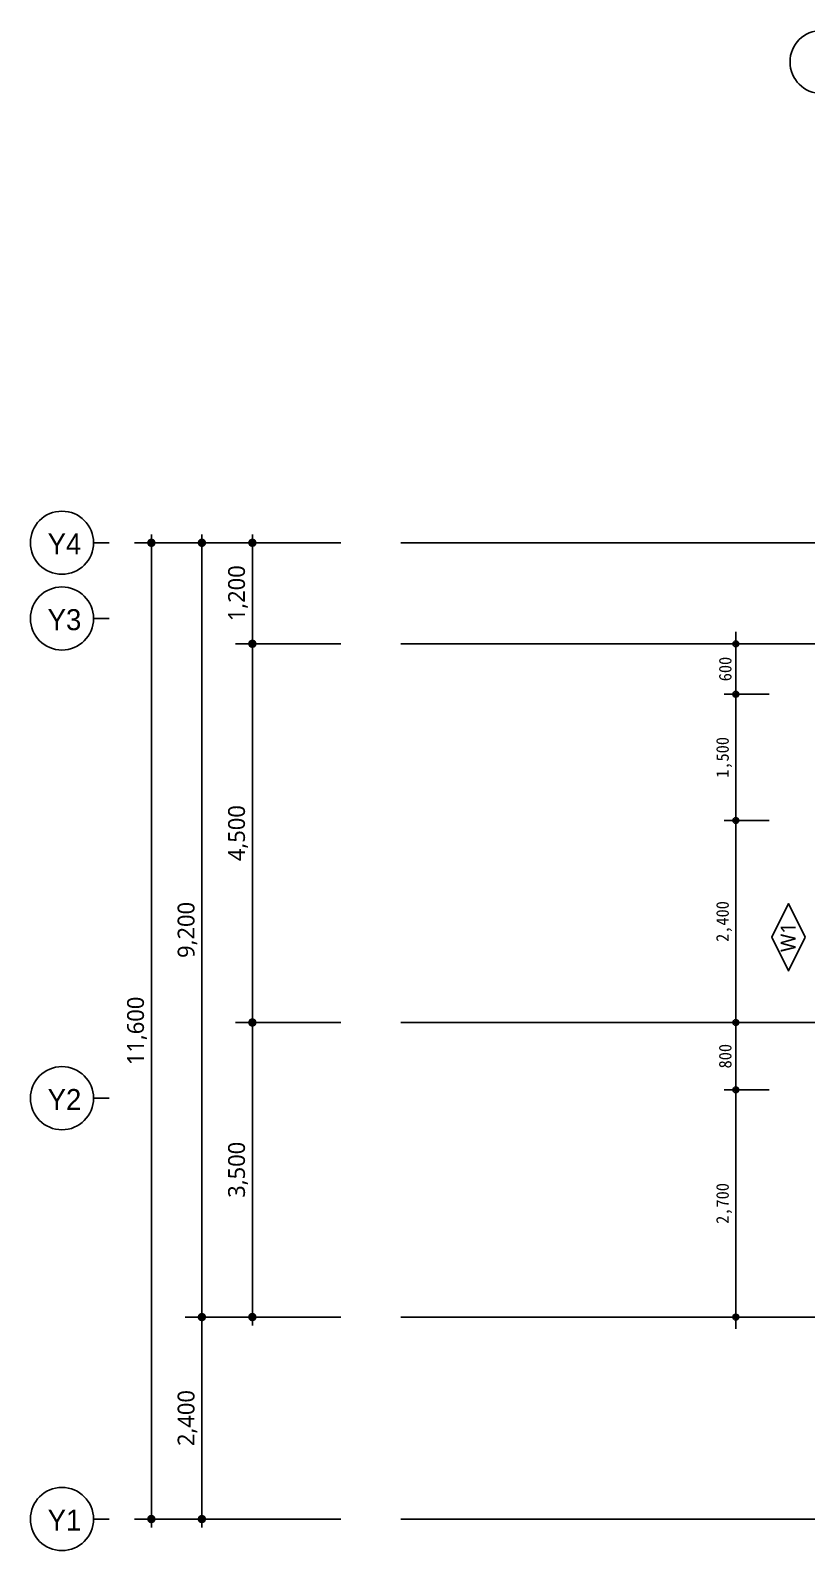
# Model space of a CAD drawing. Extents: x 4530 to 250084, y -28397 to -2308.
# Drawn here: x 130530 to 139752, y -20371 to -2308 of the extents above; entities that cross this region are included whole.
import ezdxf
from ezdxf.enums import TextEntityAlignment as Align

# ---------------------------------------------------------------- set-up
doc = ezdxf.new("R2010")
doc.units = 0
doc.header["$LTSCALE"] = 100
doc.header["$MEASUREMENT"] = 0
doc.header["$PDMODE"] = 34
doc.header["$PDSIZE"] = 3
doc.layers.get('0').update_dxf_attribs({"linetype": 'CONTINUOUS'})
doc.layers.get('Defpoints').update_dxf_attribs({"color": 171, "linetype": 'CONTINUOUS'})
for name, color, linetype in [('buble', 3, 'CONTINUOUS'), ('cen', 1, 'CONTINUOUS'), ('DIM', 1, 'CONTINUOUS'), ('S_SYM', 6, 'CONTINUOUS'), ('S_SYM(W)', 5, 'CONTINUOUS'), ('S_TXT(W)', 2, 'CONTINUOUS'), ('SDIM', 1, 'CONTINUOUS')]:
    doc.layers.add(name, color=color, linetype=linetype)
doc.styles.add('EUN-STYLE1', font='malgun.ttf')
doc.styles.add('HY울릉도M', font='')
doc.styles.get("Standard").update_dxf_attribs({"font": 'malgun.ttf'})
doc.styles.add('WL', font='')
doc.styles.add('돋움', font='')
doc.styles.get('HY울릉도M').set_extended_font_data('HY울릉도M')
doc.styles.get('WL').set_extended_font_data('Dotum')
doc.styles.get('돋움').set_extended_font_data('DotumChe')
doc.dimstyles.new('YenaA1-100', dxfattribs={"dimscale": 100, "dimtxt": 2, "dimasz": 1, "dimexe": 2, "dimexo": 3, "dimgap": 0.5, "dimtad": 1, "dimdec": 0, "dimzin": 9, "dimlunit": 6, "dimtxsty": 'STANDARD', "dimblk": 'dots', "dimcen": 0, "dimclrt": 3, "dimadec": 0, "dimazin": 0, "dimtm": 1e-09, "dimtfac": 1, "dimtdec": 0, "dimtix": 1, "dimtmove": 2, "dimatfit": 3, "dimldrblk": 'dots', "dimfxl": 1, "dimtolj": 1, "dimtzin": 0, "dimarcsym": 0})
doc.dimstyles.new('YenaA3-100-S', dxfattribs={"dimscale": 200, "dimtxt": 3, "dimasz": 0.75, "dimexe": 1.4, "dimexo": 3, "dimgap": 0.5, "dimtad": 1, "dimdec": 0, "dimdsep": 46, "dimlunit": 6, "dimtxsty": 'WL', "dimblk1": 'DIMDOT', "dimblk2": 'DIMDOT', "dimsah": 1, "dimcen": 2.5, "dimdle": 2, "dimclrd": 256, "dimclre": 256, "dimclrt": 4, "dimadec": 0, "dimazin": 0, "dimtfac": 8, "dimtdec": 0, "dimtix": 1, "dimtmove": 2, "dimatfit": 3, "dimldrblk": 'DIMDOT', "dimfxl": 1, "dimtolj": 1, "dimtzin": 0, "dimarcsym": 0})

# ---------------------------------------------------------------- blocks, each defined once
blk = doc.blocks.new('SYM(W)')
at = {"layer": 'S_SYM', "color": 5, "elevation": 0}
blk.add_lwpolyline([(160, 0), (0, -320), (-160, 0), (0, 320)], close=True, dxfattribs=at)
blk = doc.blocks.new('DIMDOT')
at = {"linetype": 'Continuous'}
blk.add_line((-2, 0), (2, 0), dxfattribs=at)
for radius in [0.5, 0.25]:
    blk.add_circle((0, 0), radius, dxfattribs=at)
blk = doc.blocks.new('*D21')
at = {"layer": 'Defpoints', "color": 0, "transparency": 16777216}
for p in [(139609, -9596), (138911, -10196), (139609, -10196)]:
    blk.add_point(p, dxfattribs=at)
at = {"layer": 'SDIM', "lineweight": -2, "transparency": 16777216}
for p, q in [((139309, -9596), (138771, -9596)), ((138911, -9666), (138911, -10126)), ((139309, -10196), (138771, -10196))]:
    blk.add_line(p, q, dxfattribs=at)
at = {"layer": 'SDIM', "lineweight": -2, "transparency": 16777216, "xscale": 70, "yscale": 70, "zscale": 70}
for p, rotation in [((138911, -9596), 90), ((138911, -10196), 270)]:
    blk.add_blockref('DIMDOT', p, dxfattribs=dict(at, rotation=rotation))
at = {"layer": 'SDIM', "color": 4, "transparency": 16777216, "insert": (138786, -9896), "char_height": 150, "attachment_point": 5, "rotation": 90, "style": '돋움'}
blk.add_mtext('\\A1;600', dxfattribs=at)
blk = doc.blocks.new('*D25')
at = {"layer": 'Defpoints', "color": 0, "transparency": 16777216}
for p in [(139609, -10196), (138911, -11696), (139609, -11696)]:
    blk.add_point(p, dxfattribs=at)
at = {"layer": 'SDIM', "lineweight": -2, "transparency": 16777216}
for p, q in [((139309, -10196), (138771, -10196)), ((138911, -10266), (138911, -11626)), ((139309, -11696), (138771, -11696))]:
    blk.add_line(p, q, dxfattribs=at)
at = {"layer": 'SDIM', "lineweight": -2, "transparency": 16777216, "xscale": 70, "yscale": 70, "zscale": 70}
for p, rotation in [((138911, -10196), 90), ((138911, -11696), 270)]:
    blk.add_blockref('DIMDOT', p, dxfattribs=dict(at, rotation=rotation))
at = {"layer": 'SDIM', "color": 4, "transparency": 16777216, "insert": (138772, -10946), "char_height": 150, "attachment_point": 5, "rotation": 90, "style": '돋움'}
blk.add_mtext('\\A1;1,500', dxfattribs=at)
blk = doc.blocks.new('*D26')
at = {"layer": 'Defpoints', "color": 0, "transparency": 16777216}
for p in [(139609, -11696), (138911, -14096), (139609, -14096)]:
    blk.add_point(p, dxfattribs=at)
at = {"layer": 'SDIM', "lineweight": -2, "transparency": 16777216}
for p, q in [((139309, -11696), (138771, -11696)), ((138911, -11766), (138911, -14026)), ((139309, -14096), (138771, -14096))]:
    blk.add_line(p, q, dxfattribs=at)
at = {"layer": 'SDIM', "lineweight": -2, "transparency": 16777216, "xscale": 70, "yscale": 70, "zscale": 70}
for p, rotation in [((138911, -11696), 90), ((138911, -14096), 270)]:
    blk.add_blockref('DIMDOT', p, dxfattribs=dict(at, rotation=rotation))
at = {"layer": 'SDIM', "color": 4, "transparency": 16777216, "insert": (138772, -12896), "char_height": 150, "attachment_point": 5, "rotation": 90, "style": '돋움'}
blk.add_mtext('\\A1;2,400', dxfattribs=at)
blk = doc.blocks.new('dots')
blk.add_line((-1, 0), (1, 0))
at = {"const_width": 0.5}
blk.add_lwpolyline([(-0.25, 0, 1), (0.25, 0, 1)], format="xyb", close=True, dxfattribs=at)
blk = doc.blocks.new('*D120')
at = {"layer": 'Defpoints', "color": 0, "transparency": 16777216}
for p in [(134517, -8396), (131967, -19996), (134517, -19996)]:
    blk.add_point(p, dxfattribs=at)
at = {"layer": 'DIM', "color": 0, "lineweight": -2, "transparency": 16777216}
for p, q in [((134217, -8396), (131767, -8396)), ((131967, -8496), (131967, -19896)), ((134217, -19996), (131767, -19996))]:
    blk.add_line(p, q, dxfattribs=at)
at = {"layer": 'DIM', "color": 0, "lineweight": -2, "transparency": 16777216, "xscale": 100, "yscale": 100, "zscale": 100}
for p, rotation in [((131967, -8396), 90), ((131967, -19996), 270)]:
    blk.add_blockref('dots', p, dxfattribs=dict(at, rotation=rotation))
at = {"layer": 'DIM', "color": 3, "transparency": 16777216, "insert": (131797, -14196), "char_height": 200, "attachment_point": 5, "rotation": 90}
blk.add_mtext('\\A1;11,600', dxfattribs=at)
blk = doc.blocks.new('*D121')
at = {"layer": 'Defpoints', "color": 0, "transparency": 16777216}
for p in [(134517, -9596), (133167, -14096), (134517, -14096)]:
    blk.add_point(p, dxfattribs=at)
at = {"layer": 'DIM', "color": 0, "lineweight": -2, "transparency": 16777216}
for p, q in [((134217, -9596), (132967, -9596)), ((133167, -9696), (133167, -13996)), ((134217, -14096), (132967, -14096))]:
    blk.add_line(p, q, dxfattribs=at)
at = {"layer": 'DIM', "color": 0, "lineweight": -2, "transparency": 16777216, "xscale": 100, "yscale": 100, "zscale": 100}
for p, rotation in [((133167, -9596), 90), ((133167, -14096), 270)]:
    blk.add_blockref('dots', p, dxfattribs=dict(at, rotation=rotation))
at = {"layer": 'DIM', "color": 3, "transparency": 16777216, "insert": (132997, -11846), "char_height": 200, "attachment_point": 5, "rotation": 90}
blk.add_mtext('\\A1;4,500', dxfattribs=at)
blk = doc.blocks.new('*D122')
at = {"layer": 'Defpoints', "color": 0, "transparency": 16777216}
for p in [(134517, -8396), (133167, -9596), (134517, -9596)]:
    blk.add_point(p, dxfattribs=at)
at = {"layer": 'DIM', "color": 0, "lineweight": -2, "transparency": 16777216}
for p, q in [((134217, -8396), (132967, -8396)), ((133167, -8496), (133167, -9496)), ((134217, -9596), (132967, -9596))]:
    blk.add_line(p, q, dxfattribs=at)
at = {"layer": 'DIM', "color": 0, "lineweight": -2, "transparency": 16777216, "xscale": 100, "yscale": 100, "zscale": 100}
for p, rotation in [((133167, -8396), 90), ((133167, -9596), 270)]:
    blk.add_blockref('dots', p, dxfattribs=dict(at, rotation=rotation))
at = {"layer": 'DIM', "color": 3, "transparency": 16777216, "insert": (132997, -8996), "char_height": 200, "attachment_point": 5, "rotation": 90}
blk.add_mtext('\\A1;1,200', dxfattribs=at)
blk = doc.blocks.new('*D123')
at = {"layer": 'Defpoints', "color": 0, "transparency": 16777216}
for p in [(134517, -14096), (133167, -17596), (134517, -17596)]:
    blk.add_point(p, dxfattribs=at)
at = {"layer": 'DIM', "color": 0, "lineweight": -2, "transparency": 16777216}
for p, q in [((134217, -14096), (132967, -14096)), ((133167, -14196), (133167, -17496)), ((134217, -17596), (132967, -17596))]:
    blk.add_line(p, q, dxfattribs=at)
at = {"layer": 'DIM', "color": 0, "lineweight": -2, "transparency": 16777216, "xscale": 100, "yscale": 100, "zscale": 100}
for p, rotation in [((133167, -14096), 90), ((133167, -17596), 270)]:
    blk.add_blockref('dots', p, dxfattribs=dict(at, rotation=rotation))
at = {"layer": 'DIM', "color": 3, "transparency": 16777216, "insert": (132997, -15846), "char_height": 200, "attachment_point": 5, "rotation": 90}
blk.add_mtext('\\A1;3,500', dxfattribs=at)
blk = doc.blocks.new('*D124')
at = {"layer": 'Defpoints', "color": 0, "transparency": 16777216}
for p in [(134517, -17596), (132567, -19996), (134517, -19996)]:
    blk.add_point(p, dxfattribs=at)
at = {"layer": 'DIM', "color": 0, "lineweight": -2, "transparency": 16777216}
for p, q in [((134217, -17596), (132367, -17596)), ((132567, -17696), (132567, -19896)), ((134217, -19996), (132367, -19996))]:
    blk.add_line(p, q, dxfattribs=at)
at = {"layer": 'DIM', "color": 0, "lineweight": -2, "transparency": 16777216, "xscale": 100, "yscale": 100, "zscale": 100}
for p, rotation in [((132567, -17596), 90), ((132567, -19996), 270)]:
    blk.add_blockref('dots', p, dxfattribs=dict(at, rotation=rotation))
at = {"layer": 'DIM', "color": 3, "transparency": 16777216, "insert": (132397, -18796), "char_height": 200, "attachment_point": 5, "rotation": 90}
blk.add_mtext('\\A1;2,400', dxfattribs=at)
blk = doc.blocks.new('*D125')
at = {"layer": 'Defpoints', "color": 0, "transparency": 16777216}
for p in [(134517, -8396), (132567, -17596), (134517, -17596)]:
    blk.add_point(p, dxfattribs=at)
at = {"layer": 'DIM', "color": 0, "lineweight": -2, "transparency": 16777216}
for p, q in [((134217, -8396), (132367, -8396)), ((132567, -8496), (132567, -17496)), ((134217, -17596), (132367, -17596))]:
    blk.add_line(p, q, dxfattribs=at)
at = {"layer": 'DIM', "color": 0, "lineweight": -2, "transparency": 16777216, "xscale": 100, "yscale": 100, "zscale": 100}
for p, rotation in [((132567, -8396), 90), ((132567, -17596), 270)]:
    blk.add_blockref('dots', p, dxfattribs=dict(at, rotation=rotation))
at = {"layer": 'DIM', "color": 3, "transparency": 16777216, "insert": (132397, -12996), "char_height": 200, "attachment_point": 5, "rotation": 90}
blk.add_mtext('\\A1;9,200', dxfattribs=at)
blk = doc.blocks.new('*D314')
at = {"layer": 'Defpoints', "color": 0, "transparency": 16777216}
for p in [(139609, -14096), (138911, -14896), (139609, -14896)]:
    blk.add_point(p, dxfattribs=at)
at = {"layer": 'SDIM', "lineweight": -2, "transparency": 16777216}
for p, q in [((139309, -14096), (138771, -14096)), ((138911, -14166), (138911, -14826)), ((139309, -14896), (138771, -14896))]:
    blk.add_line(p, q, dxfattribs=at)
at = {"layer": 'SDIM', "lineweight": -2, "transparency": 16777216, "xscale": 70, "yscale": 70, "zscale": 70}
for p, rotation in [((138911, -14096), 90), ((138911, -14896), 270)]:
    blk.add_blockref('DIMDOT', p, dxfattribs=dict(at, rotation=rotation))
at = {"layer": 'SDIM', "color": 4, "transparency": 16777216, "insert": (138786, -14496), "char_height": 150, "attachment_point": 5, "rotation": 90, "style": '돋움'}
blk.add_mtext('\\A1;800', dxfattribs=at)
blk = doc.blocks.new('*D315')
at = {"layer": 'Defpoints', "color": 0, "transparency": 16777216}
for p in [(139609, -14896), (138911, -17596), (139609, -17596)]:
    blk.add_point(p, dxfattribs=at)
at = {"layer": 'SDIM', "lineweight": -2, "transparency": 16777216}
for p, q in [((139309, -14896), (138771, -14896)), ((138911, -14966), (138911, -17526)), ((139309, -17596), (138771, -17596))]:
    blk.add_line(p, q, dxfattribs=at)
at = {"layer": 'SDIM', "lineweight": -2, "transparency": 16777216, "xscale": 70, "yscale": 70, "zscale": 70}
for p, rotation in [((138911, -14896), 90), ((138911, -17596), 270)]:
    blk.add_blockref('DIMDOT', p, dxfattribs=dict(at, rotation=rotation))
at = {"layer": 'SDIM', "color": 4, "transparency": 16777216, "insert": (138772, -16246), "char_height": 150, "attachment_point": 5, "rotation": 90, "style": '돋움'}
blk.add_mtext('\\A1;2,700', dxfattribs=at)

msp = doc.modelspace()

# ---------------------------------------------------------------- linework, layer by layer
at = {"layer": 'buble'}
for p, q in [((131279.7, -8395.5), (131467.2, -8395.5)), ((131279.7, -9295.5), (131467.2, -9295.5)), ((131279.7, -14995.5), (131467.2, -14995.5)), ((131279.7, -19995.5), (131467.2, -19995.5))]:
    msp.add_line(p, q, dxfattribs=at)
for centre in [(139930.2, -2683), (130904.7, -8395.5), (130904.7, -9295.5), (130904.7, -14995.5), (130904.7, -19995.5)]:
    msp.add_circle(centre, 375, dxfattribs=at)
at = {"layer": 'cen'}
for p, q in [((134930.2, -8395.5), (154730.2, -8395.5)), ((134930.2, -9595.5), (154730.2, -9595.5)), ((134930.2, -14095.5), (154730.2, -14095.5)), ((134930.2, -17595.5), (154730.2, -17595.5)), ((134930.2, -19995.5), (154730.2, -19995.5))]:
    msp.add_line(p, q, dxfattribs=at)

# ---------------------------------------------------------------- block references
at = {"layer": 'S_SYM(W)', "xscale": 1.249999999998863, "yscale": 1.249999999998863, "zscale": 1.249999999998863}
msp.add_blockref('SYM(W)', (139537.2, -13082.8), dxfattribs=at)

# ---------------------------------------------------------------- texts
at = {"layer": 'buble', "style": 'HY울릉도M'}
for s, p in [('Y4', (130934.4, -8409.6)), ('Y3', (130934.4, -9309.6)), ('Y2', (130934.4, -15009.6)), ('Y1', (130934.4, -20009.6))]:
    msp.add_text(s, height=250, dxfattribs=at).set_placement(p, align=Align.MIDDLE)
at = {"layer": 'S_TXT(W)', "style": 'EUN-STYLE1'}
msp.add_text('W1', height=180, rotation=90, dxfattribs=at).set_placement((139533, -13082.8, 0), align=Align.MIDDLE_CENTER)

# ---------------------------------------------------------------- dimensions: what is measured, and where the dimension line sits
at = {"layer": 'DIM'}
for base, p1, p2, picture, middle in [((131967.2, -19995.5), (134517.2, -8395.5), (134517.2, -19995.5), '*D120', (131796.6, -14195.5)), ((132567.2, -17595.5), (134517.2, -8395.5), (134517.2, -17595.5), '*D125', (132397.1, -12995.5)), ((133167.2, -9595.5), (134517.2, -8395.5), (134517.2, -9595.5), '*D122', (132996.6, -8995.5)), ((133167.2, -14095.5), (134517.2, -9595.5), (134517.2, -14095.5), '*D121', (132997.1, -11845.5)), ((133167.2, -17595.5), (134517.2, -14095.5), (134517.2, -17595.5), '*D123', (132997.1, -15845.5)), ((132567.2, -19995.5), (134517.2, -17595.5), (134517.2, -19995.5), '*D124', (132397.1, -18795.5))]:
    dim = msp.add_linear_dim(base=base, p1=p1, p2=p2, angle=270, dimstyle='YenaA1-100', dxfattribs=at)
    dim.commit()
    dim.dimension.update_dxf_attribs({"geometry": picture, "text_midpoint": middle})
at = {"layer": 'SDIM'}
for base, p1, p2, picture, middle in [((138911.3, -10195.5), (139609.1, -9595.5), (139609.1, -10195.5), '*D21', (138786.2, -9895.5)), ((138911.3, -11695.5), (139609.1, -10195.5), (139609.1, -11695.5), '*D25', (138772, -10945.5)), ((138911.3, -14095.5), (139609.1, -11695.5), (139609.1, -14095.5), '*D26', (138772, -12895.5)), ((138911.3, -14895.5), (139609.1, -14095.5), (139609.1, -14895.5), '*D314', (138786.2, -14495.5)), ((138911.3, -17595.5), (139609.1, -14895.5), (139609.1, -17595.5), '*D315', (138772, -16245.5))]:
    dim = msp.add_linear_dim(base=base, p1=p1, p2=p2, angle=270, dimstyle='YenaA3-100-S', override={"dimscale": 100, "dimtxt": 1.5, "dimasz": 0.7, "dimtxsty": '돋움'}, dxfattribs=at)
    dim.commit()
    dim.dimension.update_dxf_attribs({"geometry": picture, "text_midpoint": middle})

doc.saveas('drawing.dxf')
